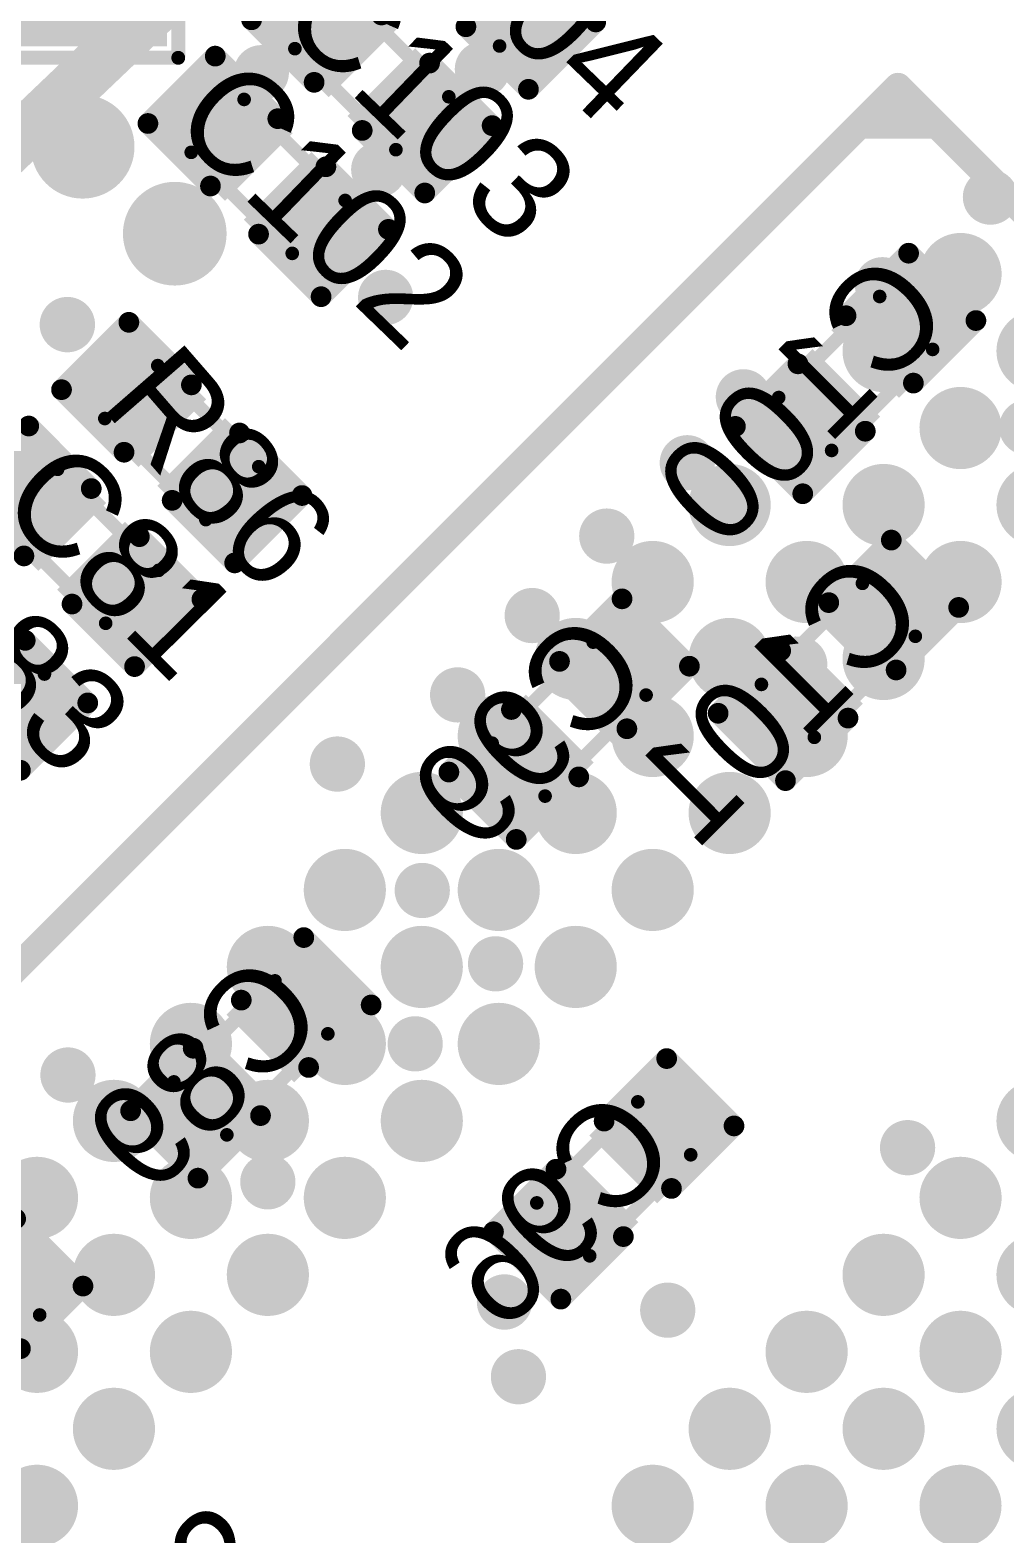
# Model space of a CAD drawing. Extents: x 722 to 1072, y 754 to 1061.
# Drawn here: x 734.93 to 742.09, y 1039.68 to 1050.73 of the extents above; entities that cross this region are included whole.
import ezdxf

# ---------------------------------------------------------------- set-up
doc = ezdxf.new("R2010")
doc.units = 0
doc.layers.get('0').update_dxf_attribs({"linetype": 'CONTINUOUS'})
for name, color, linetype in [('BOTTOMOVERLAY', 54, 'CONTINUOUS'), ('BOTTOMPASTE', 16, 'CONTINUOUS'), ('BOTTOMSOLDER', 6, 'CONTINUOUS'), ('MECHANICAL13', 56, 'CONTINUOUS'), ('MULTILAYER', 9, 'CONTINUOUS'), ('TOPOVERLAY', 2, 'CONTINUOUS'), ('TOPPASTE', 8, 'CONTINUOUS'), ('TOPSOLDER', 216, 'CONTINUOUS'), ('VIAHOLELAYER', 16, 'CONTINUOUS')]:
    doc.layers.add(name, color=color, linetype=linetype)

# ---------------------------------------------------------------- blocks, each defined once
blk = doc.blocks.new('C_0402_B_88')
at = {"layer": 'BOTTOMOVERLAY', "const_width": 0.152}
for points in [[(-0.9, 0.35), (-0.9, -0.35)], [(-0.9, 0.35), (-0.25, 0.35)], [(0.25, 0.35), (0.9, 0.35)], [(0.9, 0.35), (0.9, -0.35)], [(-0.9, -0.35), (-0.25, -0.35)], [(0.25, -0.35), (0.9, -0.35)]]:
    blk.add_lwpolyline(points, dxfattribs=at)
at = {"layer": 'BOTTOMOVERLAY', "const_width": 0.0762}
for points in [[(-0.938, 0.35, 1), (-0.862, 0.35, 1)], [(-0.938, 0.35, 1), (-0.862, 0.35, 1)], [(-0.288, 0.35, 1), (-0.212, 0.35, 1)], [(0.212, 0.35, 1), (0.288, 0.35, 1)], [(0.862, 0.35, 1), (0.938, 0.35, 1)], [(0.862, 0.35, 1), (0.938, 0.35, 1)], [(-0.938, -0.35, 1), (-0.862, -0.35, 1)], [(-0.938, -0.35, 1), (-0.862, -0.35, 1)], [(-0.288, -0.35, 1), (-0.212, -0.35, 1)], [(0.212, -0.35, 1), (0.288, -0.35, 1)], [(0.862, -0.35, 1), (0.938, -0.35, 1)], [(0.862, -0.35, 1), (0.938, -0.35, 1)]]:
    blk.add_lwpolyline(points, format="xyb", close=True, dxfattribs=at)
at = {"layer": 'BOTTOMPASTE'}
for points in [[(-0.8, 0.25), (-0.8, -0.25), (-0.2, 0.25), (-0.2, -0.25)], [(0.2, 0.25), (0.2, -0.25), (0.8, 0.25), (0.8, -0.25)]]:
    blk.add_solid(points, dxfattribs=at)
at = {"layer": 'BOTTOMSOLDER'}
for points in [[(-0.902, 0.352), (-0.902, -0.352), (-0.098, 0.352), (-0.098, -0.352)], [(0.098, 0.352), (0.098, -0.352), (0.902, 0.352), (0.902, -0.352)]]:
    blk.add_solid(points, dxfattribs=at)
at = {"layer": 'MECHANICAL13', "const_width": 0.1}
for points in [[(-0.525, 0.275), (-0.525, -0.275)], [(-0.525, 0.275), (0.525, 0.275)], [(0.525, 0.275), (0.525, -0.275)], [(-0.525, -0.275), (0.525, -0.275)]]:
    blk.add_lwpolyline(points, dxfattribs=at)
at = {"layer": 'MECHANICAL13', "const_width": 0.05}
for points in [[(-0.55, 0.275, 1), (-0.5, 0.275, 1)], [(-0.55, 0.275, 1), (-0.5, 0.275, 1)], [(0.5, 0.275, 1), (0.55, 0.275, 1)], [(0.5, 0.275, 1), (0.55, 0.275, 1)], [(-0.55, -0.275, 1), (-0.5, -0.275, 1)], [(-0.55, -0.275, 1), (-0.5, -0.275, 1)], [(0.5, -0.275, 1), (0.55, -0.275, 1)], [(0.5, -0.275, 1), (0.55, -0.275, 1)]]:
    blk.add_lwpolyline(points, format="xyb", close=True, dxfattribs=at)
blk = doc.blocks.new('C_0402_B_89')
at = {"layer": 'BOTTOMOVERLAY', "const_width": 0.152}
for points in [[(-0.25, 0.35), (-0.9, 0.35)], [(-0.9, -0.35), (-0.9, 0.35)], [(0.9, 0.35), (0.25, 0.35)], [(0.9, -0.35), (0.9, 0.35)], [(-0.25, -0.35), (-0.9, -0.35)], [(0.9, -0.35), (0.25, -0.35)]]:
    blk.add_lwpolyline(points, dxfattribs=at)
at = {"layer": 'BOTTOMOVERLAY', "const_width": 0.0762}
for points in [[(-0.938, 0.35, 1), (-0.862, 0.35, 1)], [(-0.938, 0.35, 1), (-0.862, 0.35, 1)], [(-0.288, 0.35, 1), (-0.212, 0.35, 1)], [(0.212, 0.35, 1), (0.288, 0.35, 1)], [(0.862, 0.35, 1), (0.938, 0.35, 1)], [(0.862, 0.35, 1), (0.938, 0.35, 1)], [(-0.938, -0.35, 1), (-0.862, -0.35, 1)], [(-0.938, -0.35, 1), (-0.862, -0.35, 1)], [(-0.288, -0.35, 1), (-0.212, -0.35, 1)], [(0.212, -0.35, 1), (0.288, -0.35, 1)], [(0.862, -0.35, 1), (0.938, -0.35, 1)], [(0.862, -0.35, 1), (0.938, -0.35, 1)]]:
    blk.add_lwpolyline(points, format="xyb", close=True, dxfattribs=at)
at = {"layer": 'BOTTOMPASTE'}
for points in [[(-0.8, 0.25), (-0.8, -0.25), (-0.2, 0.25), (-0.2, -0.25)], [(0.2, 0.25), (0.2, -0.25), (0.8, 0.25), (0.8, -0.25)]]:
    blk.add_solid(points, dxfattribs=at)
at = {"layer": 'BOTTOMSOLDER'}
for points in [[(-0.902, 0.352), (-0.902, -0.352), (-0.098, 0.352), (-0.098, -0.352)], [(0.098, 0.352), (0.098, -0.352), (0.902, 0.352), (0.902, -0.352)]]:
    blk.add_solid(points, dxfattribs=at)
at = {"layer": 'MECHANICAL13', "const_width": 0.1}
for points in [[(0.525, 0.275), (-0.525, 0.275)], [(-0.525, -0.275), (-0.525, 0.275)], [(0.525, -0.275), (0.525, 0.275)], [(0.525, -0.275), (-0.525, -0.275)]]:
    blk.add_lwpolyline(points, dxfattribs=at)
at = {"layer": 'MECHANICAL13', "const_width": 0.05}
for points in [[(-0.55, 0.275, 1), (-0.5, 0.275, 1)], [(-0.55, 0.275, 1), (-0.5, 0.275, 1)], [(0.5, 0.275, 1), (0.55, 0.275, 1)], [(0.5, 0.275, 1), (0.55, 0.275, 1)], [(-0.55, -0.275, 1), (-0.5, -0.275, 1)], [(-0.55, -0.275, 1), (-0.5, -0.275, 1)], [(0.5, -0.275, 1), (0.55, -0.275, 1)], [(0.5, -0.275, 1), (0.55, -0.275, 1)]]:
    blk.add_lwpolyline(points, format="xyb", close=True, dxfattribs=at)
blk = doc.blocks.new('C_0402_90')
at = {"layer": 'MECHANICAL13', "const_width": 0.1}
for points in [[(-0.525, -0.275), (-0.525, 0.275)], [(-0.525, 0.275), (0.525, 0.275)], [(0.525, -0.275), (0.525, 0.275)], [(-0.525, -0.275), (0.525, -0.275)]]:
    blk.add_lwpolyline(points, dxfattribs=at)
at = {"layer": 'MECHANICAL13', "const_width": 0.05}
for points in [[(-0.55, 0.275, 1), (-0.5, 0.275, 1)], [(-0.55, 0.275, 1), (-0.5, 0.275, 1)], [(0.5, 0.275, 1), (0.55, 0.275, 1)], [(0.5, 0.275, 1), (0.55, 0.275, 1)], [(-0.55, -0.275, 1), (-0.5, -0.275, 1)], [(-0.55, -0.275, 1), (-0.5, -0.275, 1)], [(0.5, -0.275, 1), (0.55, -0.275, 1)], [(0.5, -0.275, 1), (0.55, -0.275, 1)]]:
    blk.add_lwpolyline(points, format="xyb", close=True, dxfattribs=at)
at = {"layer": 'TOPOVERLAY', "const_width": 0.152}
for points in [[(-0.9, -0.35), (-0.9, 0.35)], [(-0.9, 0.35), (-0.25, 0.35)], [(0.25, 0.35), (0.9, 0.35)], [(0.9, -0.35), (0.9, 0.35)], [(-0.9, -0.35), (-0.25, -0.35)], [(0.25, -0.35), (0.9, -0.35)]]:
    blk.add_lwpolyline(points, dxfattribs=at)
at = {"layer": 'TOPOVERLAY', "const_width": 0.0762}
for points in [[(-0.938, 0.35, 1), (-0.862, 0.35, 1)], [(-0.938, 0.35, 1), (-0.862, 0.35, 1)], [(-0.288, 0.35, 1), (-0.212, 0.35, 1)], [(0.212, 0.35, 1), (0.288, 0.35, 1)], [(0.862, 0.35, 1), (0.938, 0.35, 1)], [(0.862, 0.35, 1), (0.938, 0.35, 1)], [(-0.938, -0.35, 1), (-0.862, -0.35, 1)], [(-0.938, -0.35, 1), (-0.862, -0.35, 1)], [(-0.288, -0.35, 1), (-0.212, -0.35, 1)], [(0.212, -0.35, 1), (0.288, -0.35, 1)], [(0.862, -0.35, 1), (0.938, -0.35, 1)], [(0.862, -0.35, 1), (0.938, -0.35, 1)]]:
    blk.add_lwpolyline(points, format="xyb", close=True, dxfattribs=at)
at = {"layer": 'TOPPASTE'}
for points in [[(-0.2, -0.25), (-0.2, 0.25), (-0.8, -0.25), (-0.8, 0.25)], [(0.8, -0.25), (0.8, 0.25), (0.2, -0.25), (0.2, 0.25)]]:
    blk.add_solid(points, dxfattribs=at)
at = {"layer": 'TOPSOLDER'}
for points in [[(-0.098, -0.352), (-0.098, 0.352), (-0.902, -0.352), (-0.902, 0.352)], [(0.902, -0.352), (0.902, 0.352), (0.098, -0.352), (0.098, 0.352)]]:
    blk.add_solid(points, dxfattribs=at)
blk = doc.blocks.new('C_0402_91')
at = {"layer": 'MECHANICAL13', "const_width": 0.1}
for points in [[(-0.525, 0.275), (0.525, 0.275)], [(-0.525, -0.275), (-0.525, 0.275)], [(0.525, -0.275), (0.525, 0.275)], [(-0.525, -0.275), (0.525, -0.275)]]:
    blk.add_lwpolyline(points, dxfattribs=at)
at = {"layer": 'MECHANICAL13', "const_width": 0.05}
for points in [[(-0.55, 0.275, 1), (-0.5, 0.275, 1)], [(-0.55, 0.275, 1), (-0.5, 0.275, 1)], [(0.5, 0.275, 1), (0.55, 0.275, 1)], [(0.5, 0.275, 1), (0.55, 0.275, 1)], [(-0.55, -0.275, 1), (-0.5, -0.275, 1)], [(-0.55, -0.275, 1), (-0.5, -0.275, 1)], [(0.5, -0.275, 1), (0.55, -0.275, 1)], [(0.5, -0.275, 1), (0.55, -0.275, 1)]]:
    blk.add_lwpolyline(points, format="xyb", close=True, dxfattribs=at)
at = {"layer": 'TOPOVERLAY', "const_width": 0.152}
for points in [[(-0.9, 0.35), (-0.25, 0.35)], [(-0.9, -0.35), (-0.9, 0.35)], [(0.25, 0.35), (0.9, 0.35)], [(0.9, -0.35), (0.9, 0.35)], [(-0.9, -0.35), (-0.25, -0.35)], [(0.25, -0.35), (0.9, -0.35)]]:
    blk.add_lwpolyline(points, dxfattribs=at)
at = {"layer": 'TOPOVERLAY', "const_width": 0.0762}
for points in [[(-0.938, 0.35, 1), (-0.862, 0.35, 1)], [(-0.938, 0.35, 1), (-0.862, 0.35, 1)], [(-0.288, 0.35, 1), (-0.212, 0.35, 1)], [(0.212, 0.35, 1), (0.288, 0.35, 1)], [(0.862, 0.35, 1), (0.938, 0.35, 1)], [(0.862, 0.35, 1), (0.938, 0.35, 1)], [(-0.938, -0.35, 1), (-0.862, -0.35, 1)], [(-0.938, -0.35, 1), (-0.862, -0.35, 1)], [(-0.288, -0.35, 1), (-0.212, -0.35, 1)], [(0.212, -0.35, 1), (0.288, -0.35, 1)], [(0.862, -0.35, 1), (0.938, -0.35, 1)], [(0.862, -0.35, 1), (0.938, -0.35, 1)]]:
    blk.add_lwpolyline(points, format="xyb", close=True, dxfattribs=at)
at = {"layer": 'TOPPASTE'}
for points in [[(-0.2, -0.25), (-0.2, 0.25), (-0.8, -0.25), (-0.8, 0.25)], [(0.8, -0.25), (0.8, 0.25), (0.2, -0.25), (0.2, 0.25)]]:
    blk.add_solid(points, dxfattribs=at)
at = {"layer": 'TOPSOLDER'}
for points in [[(-0.098, -0.352), (-0.098, 0.352), (-0.902, -0.352), (-0.902, 0.352)], [(0.902, -0.352), (0.902, 0.352), (0.098, -0.352), (0.098, 0.352)]]:
    blk.add_solid(points, dxfattribs=at)
blk = doc.blocks.new('C_0402_92')
at = {"layer": 'MECHANICAL13', "const_width": 0.1}
for points in [[(-0.525, -0.275), (-0.525, 0.275)], [(-0.525, 0.275), (0.525, 0.275)], [(0.525, -0.275), (0.525, 0.275)], [(-0.525, -0.275), (0.525, -0.275)]]:
    blk.add_lwpolyline(points, dxfattribs=at)
at = {"layer": 'MECHANICAL13', "const_width": 0.05}
for points in [[(-0.55, 0.275, 1), (-0.5, 0.275, 1)], [(-0.55, 0.275, 1), (-0.5, 0.275, 1)], [(0.5, 0.275, 1), (0.55, 0.275, 1)], [(0.5, 0.275, 1), (0.55, 0.275, 1)], [(-0.55, -0.275, 1), (-0.5, -0.275, 1)], [(-0.55, -0.275, 1), (-0.5, -0.275, 1)], [(0.5, -0.275, 1), (0.55, -0.275, 1)], [(0.5, -0.275, 1), (0.55, -0.275, 1)]]:
    blk.add_lwpolyline(points, format="xyb", close=True, dxfattribs=at)
at = {"layer": 'TOPOVERLAY', "const_width": 0.152}
for points in [[(-0.9, -0.35), (-0.9, 0.35)], [(-0.9, 0.35), (-0.25, 0.35)], [(0.25, 0.35), (0.9, 0.35)], [(0.9, -0.35), (0.9, 0.35)], [(-0.9, -0.35), (-0.25, -0.35)], [(0.25, -0.35), (0.9, -0.35)]]:
    blk.add_lwpolyline(points, dxfattribs=at)
at = {"layer": 'TOPOVERLAY', "const_width": 0.0762}
for points in [[(-0.938, 0.35, 1), (-0.862, 0.35, 1)], [(-0.938, 0.35, 1), (-0.862, 0.35, 1)], [(-0.288, 0.35, 1), (-0.212, 0.35, 1)], [(0.212, 0.35, 1), (0.288, 0.35, 1)], [(0.862, 0.35, 1), (0.938, 0.35, 1)], [(0.862, 0.35, 1), (0.938, 0.35, 1)], [(-0.938, -0.35, 1), (-0.862, -0.35, 1)], [(-0.938, -0.35, 1), (-0.862, -0.35, 1)], [(-0.288, -0.35, 1), (-0.212, -0.35, 1)], [(0.212, -0.35, 1), (0.288, -0.35, 1)], [(0.862, -0.35, 1), (0.938, -0.35, 1)], [(0.862, -0.35, 1), (0.938, -0.35, 1)]]:
    blk.add_lwpolyline(points, format="xyb", close=True, dxfattribs=at)
at = {"layer": 'TOPPASTE'}
for points in [[(-0.2, -0.25), (-0.2, 0.25), (-0.8, -0.25), (-0.8, 0.25)], [(0.8, -0.25), (0.8, 0.25), (0.2, -0.25), (0.2, 0.25)]]:
    blk.add_solid(points, dxfattribs=at)
at = {"layer": 'TOPSOLDER'}
for points in [[(-0.098, -0.352), (-0.098, 0.352), (-0.902, -0.352), (-0.902, 0.352)], [(0.902, -0.352), (0.902, 0.352), (0.098, -0.352), (0.098, 0.352)]]:
    blk.add_solid(points, dxfattribs=at)
blk = doc.blocks.new('C_0402_178')
at = {"layer": 'MECHANICAL13', "const_width": 0.1}
for points in [[(0.525, 0.275), (-0.525, 0.275)], [(-0.525, 0.275), (-0.525, -0.275)], [(0.525, 0.275), (0.525, -0.275)], [(0.525, -0.275), (-0.525, -0.275)]]:
    blk.add_lwpolyline(points, dxfattribs=at)
at = {"layer": 'MECHANICAL13', "const_width": 0.05}
for points in [[(-0.55, 0.275, 1), (-0.5, 0.275, 1)], [(-0.55, 0.275, 1), (-0.5, 0.275, 1)], [(0.5, 0.275, 1), (0.55, 0.275, 1)], [(0.5, 0.275, 1), (0.55, 0.275, 1)], [(-0.55, -0.275, 1), (-0.5, -0.275, 1)], [(-0.55, -0.275, 1), (-0.5, -0.275, 1)], [(0.5, -0.275, 1), (0.55, -0.275, 1)], [(0.5, -0.275, 1), (0.55, -0.275, 1)]]:
    blk.add_lwpolyline(points, format="xyb", close=True, dxfattribs=at)
at = {"layer": 'TOPOVERLAY', "const_width": 0.152}
for points in [[(-0.25, 0.35), (-0.9, 0.35)], [(-0.9, 0.35), (-0.9, -0.35)], [(0.9, 0.35), (0.25, 0.35)], [(0.9, 0.35), (0.9, -0.35)], [(-0.25, -0.35), (-0.9, -0.35)], [(0.9, -0.35), (0.25, -0.35)]]:
    blk.add_lwpolyline(points, dxfattribs=at)
at = {"layer": 'TOPOVERLAY', "const_width": 0.0762}
for points in [[(-0.938, 0.35, 1), (-0.862, 0.35, 1)], [(-0.938, 0.35, 1), (-0.862, 0.35, 1)], [(-0.288, 0.35, 1), (-0.212, 0.35, 1)], [(0.212, 0.35, 1), (0.288, 0.35, 1)], [(0.862, 0.35, 1), (0.938, 0.35, 1)], [(0.862, 0.35, 1), (0.938, 0.35, 1)], [(-0.938, -0.35, 1), (-0.862, -0.35, 1)], [(-0.938, -0.35, 1), (-0.862, -0.35, 1)], [(-0.288, -0.35, 1), (-0.212, -0.35, 1)], [(0.212, -0.35, 1), (0.288, -0.35, 1)], [(0.862, -0.35, 1), (0.938, -0.35, 1)], [(0.862, -0.35, 1), (0.938, -0.35, 1)]]:
    blk.add_lwpolyline(points, format="xyb", close=True, dxfattribs=at)
at = {"layer": 'TOPPASTE'}
for points in [[(-0.2, -0.25), (-0.2, 0.25), (-0.8, -0.25), (-0.8, 0.25)], [(0.8, -0.25), (0.8, 0.25), (0.2, -0.25), (0.2, 0.25)]]:
    blk.add_solid(points, dxfattribs=at)
at = {"layer": 'TOPSOLDER'}
for points in [[(-0.098, -0.352), (-0.098, 0.352), (-0.902, -0.352), (-0.902, 0.352)], [(0.902, -0.352), (0.902, 0.352), (0.098, -0.352), (0.098, 0.352)]]:
    blk.add_solid(points, dxfattribs=at)
blk = doc.blocks.new('C_0402_180')
at = {"layer": 'MECHANICAL13', "const_width": 0.1}
for points in [[(-0.525, 0.275), (0.525, 0.275)], [(-0.525, -0.275), (-0.525, 0.275)], [(0.525, -0.275), (0.525, 0.275)], [(-0.525, -0.275), (0.525, -0.275)]]:
    blk.add_lwpolyline(points, dxfattribs=at)
at = {"layer": 'MECHANICAL13', "const_width": 0.05}
for points in [[(-0.55, 0.275, 1), (-0.5, 0.275, 1)], [(-0.55, 0.275, 1), (-0.5, 0.275, 1)], [(0.5, 0.275, 1), (0.55, 0.275, 1)], [(0.5, 0.275, 1), (0.55, 0.275, 1)], [(-0.55, -0.275, 1), (-0.5, -0.275, 1)], [(-0.55, -0.275, 1), (-0.5, -0.275, 1)], [(0.5, -0.275, 1), (0.55, -0.275, 1)], [(0.5, -0.275, 1), (0.55, -0.275, 1)]]:
    blk.add_lwpolyline(points, format="xyb", close=True, dxfattribs=at)
at = {"layer": 'TOPOVERLAY', "const_width": 0.152}
for points in [[(-0.9, 0.35), (-0.25, 0.35)], [(-0.9, -0.35), (-0.9, 0.35)], [(0.25, 0.35), (0.9, 0.35)], [(0.9, -0.35), (0.9, 0.35)], [(-0.9, -0.35), (-0.25, -0.35)], [(0.25, -0.35), (0.9, -0.35)]]:
    blk.add_lwpolyline(points, dxfattribs=at)
at = {"layer": 'TOPOVERLAY', "const_width": 0.0762}
for points in [[(-0.938, 0.35, 1), (-0.862, 0.35, 1)], [(-0.938, 0.35, 1), (-0.862, 0.35, 1)], [(-0.288, 0.35, 1), (-0.212, 0.35, 1)], [(0.212, 0.35, 1), (0.288, 0.35, 1)], [(0.862, 0.35, 1), (0.938, 0.35, 1)], [(0.862, 0.35, 1), (0.938, 0.35, 1)], [(-0.938, -0.35, 1), (-0.862, -0.35, 1)], [(-0.938, -0.35, 1), (-0.862, -0.35, 1)], [(-0.288, -0.35, 1), (-0.212, -0.35, 1)], [(0.212, -0.35, 1), (0.288, -0.35, 1)], [(0.862, -0.35, 1), (0.938, -0.35, 1)], [(0.862, -0.35, 1), (0.938, -0.35, 1)]]:
    blk.add_lwpolyline(points, format="xyb", close=True, dxfattribs=at)
at = {"layer": 'TOPPASTE'}
for points in [[(-0.2, -0.25), (-0.2, 0.25), (-0.8, -0.25), (-0.8, 0.25)], [(0.8, -0.25), (0.8, 0.25), (0.2, -0.25), (0.2, 0.25)]]:
    blk.add_solid(points, dxfattribs=at)
at = {"layer": 'TOPSOLDER'}
for points in [[(-0.098, -0.352), (-0.098, 0.352), (-0.902, -0.352), (-0.902, 0.352)], [(0.902, -0.352), (0.902, 0.352), (0.098, -0.352), (0.098, 0.352)]]:
    blk.add_solid(points, dxfattribs=at)
blk = doc.blocks.new('C_0402_B_184')
at = {"layer": 'BOTTOMOVERLAY', "const_width": 0.152}
for points in [[(-0.9, 0.35), (-0.25, 0.35)], [(-0.9, 0.35), (-0.9, -0.35)], [(0.25, 0.35), (0.9, 0.35)], [(0.9, 0.35), (0.9, -0.35)], [(-0.9, -0.35), (-0.25, -0.35)], [(0.25, -0.35), (0.9, -0.35)]]:
    blk.add_lwpolyline(points, dxfattribs=at)
at = {"layer": 'BOTTOMOVERLAY', "const_width": 0.0762}
for points in [[(-0.938, 0.35, 1), (-0.862, 0.35, 1)], [(-0.938, 0.35, 1), (-0.862, 0.35, 1)], [(-0.288, 0.35, 1), (-0.212, 0.35, 1)], [(0.212, 0.35, 1), (0.288, 0.35, 1)], [(0.862, 0.35, 1), (0.938, 0.35, 1)], [(0.862, 0.35, 1), (0.938, 0.35, 1)], [(-0.938, -0.35, 1), (-0.862, -0.35, 1)], [(-0.938, -0.35, 1), (-0.862, -0.35, 1)], [(-0.288, -0.35, 1), (-0.212, -0.35, 1)], [(0.212, -0.35, 1), (0.288, -0.35, 1)], [(0.862, -0.35, 1), (0.938, -0.35, 1)], [(0.862, -0.35, 1), (0.938, -0.35, 1)]]:
    blk.add_lwpolyline(points, format="xyb", close=True, dxfattribs=at)
at = {"layer": 'BOTTOMPASTE'}
for points in [[(-0.8, 0.25), (-0.8, -0.25), (-0.2, 0.25), (-0.2, -0.25)], [(0.2, 0.25), (0.2, -0.25), (0.8, 0.25), (0.8, -0.25)]]:
    blk.add_solid(points, dxfattribs=at)
at = {"layer": 'BOTTOMSOLDER'}
for points in [[(-0.902, 0.352), (-0.902, -0.352), (-0.098, 0.352), (-0.098, -0.352)], [(0.098, 0.352), (0.098, -0.352), (0.902, 0.352), (0.902, -0.352)]]:
    blk.add_solid(points, dxfattribs=at)
at = {"layer": 'MECHANICAL13', "const_width": 0.1}
for points in [[(-0.525, 0.275), (0.525, 0.275)], [(-0.525, 0.275), (-0.525, -0.275)], [(0.525, 0.275), (0.525, -0.275)], [(-0.525, -0.275), (0.525, -0.275)]]:
    blk.add_lwpolyline(points, dxfattribs=at)
at = {"layer": 'MECHANICAL13', "const_width": 0.05}
for points in [[(-0.55, 0.275, 1), (-0.5, 0.275, 1)], [(-0.55, 0.275, 1), (-0.5, 0.275, 1)], [(0.5, 0.275, 1), (0.55, 0.275, 1)], [(0.5, 0.275, 1), (0.55, 0.275, 1)], [(-0.55, -0.275, 1), (-0.5, -0.275, 1)], [(-0.55, -0.275, 1), (-0.5, -0.275, 1)], [(0.5, -0.275, 1), (0.55, -0.275, 1)], [(0.5, -0.275, 1), (0.55, -0.275, 1)]]:
    blk.add_lwpolyline(points, format="xyb", close=True, dxfattribs=at)
blk = doc.blocks.new('C_0402_B_186')
at = {"layer": 'BOTTOMOVERLAY', "const_width": 0.152}
for points in [[(-0.25, 0.35), (-0.9, 0.35)], [(-0.9, -0.35), (-0.9, 0.35)], [(0.9, 0.35), (0.25, 0.35)], [(0.9, -0.35), (0.9, 0.35)], [(-0.25, -0.35), (-0.9, -0.35)], [(0.9, -0.35), (0.25, -0.35)]]:
    blk.add_lwpolyline(points, dxfattribs=at)
at = {"layer": 'BOTTOMOVERLAY', "const_width": 0.0762}
for points in [[(-0.938, 0.35, 1), (-0.862, 0.35, 1)], [(-0.938, 0.35, 1), (-0.862, 0.35, 1)], [(-0.288, 0.35, 1), (-0.212, 0.35, 1)], [(0.212, 0.35, 1), (0.288, 0.35, 1)], [(0.862, 0.35, 1), (0.938, 0.35, 1)], [(0.862, 0.35, 1), (0.938, 0.35, 1)], [(-0.938, -0.35, 1), (-0.862, -0.35, 1)], [(-0.938, -0.35, 1), (-0.862, -0.35, 1)], [(-0.288, -0.35, 1), (-0.212, -0.35, 1)], [(0.212, -0.35, 1), (0.288, -0.35, 1)], [(0.862, -0.35, 1), (0.938, -0.35, 1)], [(0.862, -0.35, 1), (0.938, -0.35, 1)]]:
    blk.add_lwpolyline(points, format="xyb", close=True, dxfattribs=at)
at = {"layer": 'BOTTOMPASTE'}
for points in [[(-0.8, 0.25), (-0.8, -0.25), (-0.2, 0.25), (-0.2, -0.25)], [(0.2, 0.25), (0.2, -0.25), (0.8, 0.25), (0.8, -0.25)]]:
    blk.add_solid(points, dxfattribs=at)
at = {"layer": 'BOTTOMSOLDER'}
for points in [[(-0.902, 0.352), (-0.902, -0.352), (-0.098, 0.352), (-0.098, -0.352)], [(0.098, 0.352), (0.098, -0.352), (0.902, 0.352), (0.902, -0.352)]]:
    blk.add_solid(points, dxfattribs=at)
at = {"layer": 'MECHANICAL13', "const_width": 0.1}
for points in [[(0.525, 0.275), (-0.525, 0.275)], [(-0.525, -0.275), (-0.525, 0.275)], [(0.525, -0.275), (0.525, 0.275)], [(0.525, -0.275), (-0.525, -0.275)]]:
    blk.add_lwpolyline(points, dxfattribs=at)
at = {"layer": 'MECHANICAL13', "const_width": 0.05}
for points in [[(-0.55, 0.275, 1), (-0.5, 0.275, 1)], [(-0.55, 0.275, 1), (-0.5, 0.275, 1)], [(0.5, 0.275, 1), (0.55, 0.275, 1)], [(0.5, 0.275, 1), (0.55, 0.275, 1)], [(-0.55, -0.275, 1), (-0.5, -0.275, 1)], [(-0.55, -0.275, 1), (-0.5, -0.275, 1)], [(0.5, -0.275, 1), (0.55, -0.275, 1)], [(0.5, -0.275, 1), (0.55, -0.275, 1)]]:
    blk.add_lwpolyline(points, format="xyb", close=True, dxfattribs=at)
blk = doc.blocks.new('C_0402_B_194')
at = {"layer": 'BOTTOMOVERLAY', "const_width": 0.152}
for points in [[(-0.9, 0.35), (-0.25, 0.35)], [(-0.9, 0.35), (-0.9, -0.35)], [(0.25, 0.35), (0.9, 0.35)], [(0.9, 0.35), (0.9, -0.35)], [(-0.9, -0.35), (-0.25, -0.35)], [(0.25, -0.35), (0.9, -0.35)]]:
    blk.add_lwpolyline(points, dxfattribs=at)
at = {"layer": 'BOTTOMOVERLAY', "const_width": 0.0762}
for points in [[(-0.938, 0.35, 1), (-0.862, 0.35, 1)], [(-0.938, 0.35, 1), (-0.862, 0.35, 1)], [(-0.288, 0.35, 1), (-0.212, 0.35, 1)], [(0.212, 0.35, 1), (0.288, 0.35, 1)], [(0.862, 0.35, 1), (0.938, 0.35, 1)], [(0.862, 0.35, 1), (0.938, 0.35, 1)], [(-0.938, -0.35, 1), (-0.862, -0.35, 1)], [(-0.938, -0.35, 1), (-0.862, -0.35, 1)], [(-0.288, -0.35, 1), (-0.212, -0.35, 1)], [(0.212, -0.35, 1), (0.288, -0.35, 1)], [(0.862, -0.35, 1), (0.938, -0.35, 1)], [(0.862, -0.35, 1), (0.938, -0.35, 1)]]:
    blk.add_lwpolyline(points, format="xyb", close=True, dxfattribs=at)
at = {"layer": 'BOTTOMPASTE'}
for points in [[(-0.8, 0.25), (-0.8, -0.25), (-0.2, 0.25), (-0.2, -0.25)], [(0.2, 0.25), (0.2, -0.25), (0.8, 0.25), (0.8, -0.25)]]:
    blk.add_solid(points, dxfattribs=at)
at = {"layer": 'BOTTOMSOLDER'}
for points in [[(-0.902, 0.352), (-0.902, -0.352), (-0.098, 0.352), (-0.098, -0.352)], [(0.098, 0.352), (0.098, -0.352), (0.902, 0.352), (0.902, -0.352)]]:
    blk.add_solid(points, dxfattribs=at)
at = {"layer": 'MECHANICAL13', "const_width": 0.1}
for points in [[(-0.525, 0.275), (0.525, 0.275)], [(-0.525, 0.275), (-0.525, -0.275)], [(0.525, 0.275), (0.525, -0.275)], [(-0.525, -0.275), (0.525, -0.275)]]:
    blk.add_lwpolyline(points, dxfattribs=at)
at = {"layer": 'MECHANICAL13', "const_width": 0.05}
for points in [[(-0.55, 0.275, 1), (-0.5, 0.275, 1)], [(-0.55, 0.275, 1), (-0.5, 0.275, 1)], [(0.5, 0.275, 1), (0.55, 0.275, 1)], [(0.5, 0.275, 1), (0.55, 0.275, 1)], [(-0.55, -0.275, 1), (-0.5, -0.275, 1)], [(-0.55, -0.275, 1), (-0.5, -0.275, 1)], [(0.5, -0.275, 1), (0.55, -0.275, 1)], [(0.5, -0.275, 1), (0.55, -0.275, 1)]]:
    blk.add_lwpolyline(points, format="xyb", close=True, dxfattribs=at)
blk = doc.blocks.new('C_0402_B_197')
at = {"layer": 'BOTTOMOVERLAY', "const_width": 0.152}
for points in [[(-0.9, -0.35), (-0.9, 0.35)], [(-0.25, 0.35), (-0.9, 0.35)], [(0.9, 0.35), (0.25, 0.35)], [(0.9, -0.35), (0.9, 0.35)], [(-0.25, -0.35), (-0.9, -0.35)], [(0.9, -0.35), (0.25, -0.35)]]:
    blk.add_lwpolyline(points, dxfattribs=at)
at = {"layer": 'BOTTOMOVERLAY', "const_width": 0.0762}
for points in [[(-0.938, 0.35, 1), (-0.862, 0.35, 1)], [(-0.938, 0.35, 1), (-0.862, 0.35, 1)], [(-0.288, 0.35, 1), (-0.212, 0.35, 1)], [(0.212, 0.35, 1), (0.288, 0.35, 1)], [(0.862, 0.35, 1), (0.938, 0.35, 1)], [(0.862, 0.35, 1), (0.938, 0.35, 1)], [(-0.938, -0.35, 1), (-0.862, -0.35, 1)], [(-0.938, -0.35, 1), (-0.862, -0.35, 1)], [(-0.288, -0.35, 1), (-0.212, -0.35, 1)], [(0.212, -0.35, 1), (0.288, -0.35, 1)], [(0.862, -0.35, 1), (0.938, -0.35, 1)], [(0.862, -0.35, 1), (0.938, -0.35, 1)]]:
    blk.add_lwpolyline(points, format="xyb", close=True, dxfattribs=at)
at = {"layer": 'BOTTOMPASTE'}
for points in [[(-0.8, 0.25), (-0.8, -0.25), (-0.2, 0.25), (-0.2, -0.25)], [(0.2, 0.25), (0.2, -0.25), (0.8, 0.25), (0.8, -0.25)]]:
    blk.add_solid(points, dxfattribs=at)
at = {"layer": 'BOTTOMSOLDER'}
for points in [[(-0.902, 0.352), (-0.902, -0.352), (-0.098, 0.352), (-0.098, -0.352)], [(0.098, 0.352), (0.098, -0.352), (0.902, 0.352), (0.902, -0.352)]]:
    blk.add_solid(points, dxfattribs=at)
at = {"layer": 'MECHANICAL13', "const_width": 0.1}
for points in [[(-0.525, -0.275), (-0.525, 0.275)], [(0.525, 0.275), (-0.525, 0.275)], [(0.525, -0.275), (0.525, 0.275)], [(0.525, -0.275), (-0.525, -0.275)]]:
    blk.add_lwpolyline(points, dxfattribs=at)
at = {"layer": 'MECHANICAL13', "const_width": 0.05}
for points in [[(-0.55, 0.275, 1), (-0.5, 0.275, 1)], [(-0.55, 0.275, 1), (-0.5, 0.275, 1)], [(0.5, 0.275, 1), (0.55, 0.275, 1)], [(0.5, 0.275, 1), (0.55, 0.275, 1)], [(-0.55, -0.275, 1), (-0.5, -0.275, 1)], [(-0.55, -0.275, 1), (-0.5, -0.275, 1)], [(0.5, -0.275, 1), (0.55, -0.275, 1)], [(0.5, -0.275, 1), (0.55, -0.275, 1)]]:
    blk.add_lwpolyline(points, format="xyb", close=True, dxfattribs=at)
blk = doc.blocks.new('L_0603_B_211')
at = {"layer": 'BOTTOMOVERLAY', "const_width": 0.102}
for points in [[(-1.46, 0.635), (-0.318, 0.635)], [(-1.46, 0.635), (-1.46, -0.635)], [(0.318, 0.635), (1.46, 0.635)], [(1.46, 0.635), (1.46, -0.635)], [(-1.46, -0.635), (-0.318, -0.635)], [(0.318, -0.635), (1.46, -0.635)]]:
    blk.add_lwpolyline(points, dxfattribs=at)
at = {"layer": 'BOTTOMOVERLAY', "const_width": 0.0508}
for points in [[(-1.486, 0.635, 1), (-1.435, 0.635, 1)], [(-1.486, 0.635, 1), (-1.435, 0.635, 1)], [(-0.343, 0.635, 1), (-0.292, 0.635, 1)], [(0.292, 0.635, 1), (0.343, 0.635, 1)], [(1.435, 0.635, 1), (1.486, 0.635, 1)], [(1.435, 0.635, 1), (1.486, 0.635, 1)], [(-1.486, -0.635, 1), (-1.435, -0.635, 1)], [(-1.486, -0.635, 1), (-1.435, -0.635, 1)], [(-0.343, -0.635, 1), (-0.292, -0.635, 1)], [(0.292, -0.635, 1), (0.343, -0.635, 1)], [(1.435, -0.635, 1), (1.486, -0.635, 1)], [(1.435, -0.635, 1), (1.486, -0.635, 1)]]:
    blk.add_lwpolyline(points, format="xyb", close=True, dxfattribs=at)
at = {"layer": 'BOTTOMPASTE'}
for points in [[(-1.275, -0.45), (-0.376, -0.45), (-1.275, 0.45), (-0.376, 0.45)], [(0.376, -0.45), (1.275, -0.45), (0.376, 0.45), (1.275, 0.45)]]:
    blk.add_solid(points, dxfattribs=at)
at = {"layer": 'BOTTOMSOLDER'}
for points in [[(-1.377, -0.552), (-0.274, -0.552), (-1.377, 0.552), (-0.274, 0.552)], [(0.274, -0.552), (1.377, -0.552), (0.274, 0.552), (1.377, 0.552)]]:
    blk.add_solid(points, dxfattribs=at)
blk = doc.blocks.new('R_0402_264')
at = {"layer": 'MECHANICAL13', "const_width": 0.1}
for points in [[(0.525, 0.275), (-0.525, 0.275)], [(-0.525, 0.275), (-0.525, -0.275)], [(0.525, 0.275), (0.525, -0.275)], [(0.525, -0.275), (-0.525, -0.275)]]:
    blk.add_lwpolyline(points, dxfattribs=at)
at = {"layer": 'MECHANICAL13', "const_width": 0.05}
for points in [[(-0.55, 0.275, 1), (-0.5, 0.275, 1)], [(-0.55, 0.275, 1), (-0.5, 0.275, 1)], [(0.5, 0.275, 1), (0.55, 0.275, 1)], [(0.5, 0.275, 1), (0.55, 0.275, 1)], [(-0.55, -0.275, 1), (-0.5, -0.275, 1)], [(-0.55, -0.275, 1), (-0.5, -0.275, 1)], [(0.5, -0.275, 1), (0.55, -0.275, 1)], [(0.5, -0.275, 1), (0.55, -0.275, 1)]]:
    blk.add_lwpolyline(points, format="xyb", close=True, dxfattribs=at)
at = {"layer": 'TOPOVERLAY', "const_width": 0.152}
for points in [[(-0.25, 0.35), (-0.9, 0.35)], [(-0.9, 0.35), (-0.9, -0.35)], [(0.9, 0.35), (0.25, 0.35)], [(0.9, 0.35), (0.9, -0.35)], [(-0.25, -0.35), (-0.9, -0.35)], [(0.9, -0.35), (0.25, -0.35)]]:
    blk.add_lwpolyline(points, dxfattribs=at)
at = {"layer": 'TOPOVERLAY', "const_width": 0.0762}
for points in [[(-0.938, 0.35, 1), (-0.862, 0.35, 1)], [(-0.938, 0.35, 1), (-0.862, 0.35, 1)], [(-0.288, 0.35, 1), (-0.212, 0.35, 1)], [(0.212, 0.35, 1), (0.288, 0.35, 1)], [(0.862, 0.35, 1), (0.938, 0.35, 1)], [(0.862, 0.35, 1), (0.938, 0.35, 1)], [(-0.938, -0.35, 1), (-0.862, -0.35, 1)], [(-0.938, -0.35, 1), (-0.862, -0.35, 1)], [(-0.288, -0.35, 1), (-0.212, -0.35, 1)], [(0.212, -0.35, 1), (0.288, -0.35, 1)], [(0.862, -0.35, 1), (0.938, -0.35, 1)], [(0.862, -0.35, 1), (0.938, -0.35, 1)]]:
    blk.add_lwpolyline(points, format="xyb", close=True, dxfattribs=at)
at = {"layer": 'TOPPASTE'}
for points in [[(-0.2, -0.25), (-0.2, 0.25), (-0.8, -0.25), (-0.8, 0.25)], [(0.8, -0.25), (0.8, 0.25), (0.2, -0.25), (0.2, 0.25)]]:
    blk.add_solid(points, dxfattribs=at)
at = {"layer": 'TOPSOLDER'}
for points in [[(-0.098, -0.352), (-0.098, 0.352), (-0.902, -0.352), (-0.902, 0.352)], [(0.902, -0.352), (0.902, 0.352), (0.098, -0.352), (0.098, 0.352)]]:
    blk.add_solid(points, dxfattribs=at)
blk = doc.blocks.new('FBGA96C80P9X13_283')
at = {"layer": 'TOPOVERLAY', "const_width": 0.2}
for points in [[(-4.5, 6.65), (4.5, 6.65)], [(-4.5, -6.65), (-4.5, 6.65)], [(-4.5, 6.25), (-4.1, 6.65)], [(-4.5, 6.45), (-4.3, 6.65)]]:
    blk.add_lwpolyline(points, dxfattribs=at)
at = {"layer": 'TOPOVERLAY', "const_width": 0.0999}
for points in [[(-4.55, 6.65, 1), (-4.45, 6.65, 1)], [(-4.55, 6.65, 1), (-4.45, 6.65, 1)], [(-4.35, 6.65, 1), (-4.25, 6.65, 1)], [(-4.15, 6.65, 1), (-4.05, 6.65, 1)], [(-4.55, 6.45, 1), (-4.45, 6.45, 1)], [(-4.55, 6.25, 1), (-4.45, 6.25, 1)]]:
    blk.add_lwpolyline(points, format="xyb", close=True, dxfattribs=at)
at = {"layer": 'TOPPASTE', "const_width": 0.2}
for points in [[(-3.3, 6, 1), (-3.1, 6, 1)], [(-3.3, 5.2, 1), (-3.1, 5.2, 1)], [(-2.5, 5.2, 1), (-2.3, 5.2, 1)], [(-3.3, 4.4, 1), (-3.1, 4.4, 1)], [(-2.5, 4.4, 1), (-2.3, 4.4, 1)], [(-1.7, 4.4, 1), (-1.5, 4.4, 1)], [(-3.3, 3.6, 1), (-3.1, 3.6, 1)], [(-2.5, 3.6, 1), (-2.3, 3.6, 1)], [(-1.7, 3.6, 1), (-1.5, 3.6, 1)], [(-3.3, 2.8, 1), (-3.1, 2.8, 1)], [(-2.5, 2.8, 1), (-2.3, 2.8, 1)], [(-1.7, 2.8, 1), (-1.5, 2.8, 1)], [(-3.3, 2, 1), (-3.1, 2, 1)], [(-2.5, 2, 1), (-2.3, 2, 1)], [(-1.7, 2, 1), (-1.5, 2, 1)], [(-3.3, 1.2, 1), (-3.1, 1.2, 1)], [(-2.5, 1.2, 1), (-2.3, 1.2, 1)], [(-1.7, 1.2, 1), (-1.5, 1.2, 1)], [(1.5, 1.2, 1), (1.7, 1.2, 1)], [(-3.3, 0.4, 1), (-3.1, 0.4, 1)], [(-2.5, 0.4, 1), (-2.3, 0.4, 1)], [(-1.7, 0.4, 1), (-1.5, 0.4, 1)], [(1.5, 0.4, 1), (1.7, 0.4, 1)], [(2.3, 0.4, 1), (2.5, 0.4, 1)], [(-3.3, -0.4, 1), (-3.1, -0.4, 1)], [(-2.5, -0.4, 1), (-2.3, -0.4, 1)], [(-1.7, -0.4, 1), (-1.5, -0.4, 1)], [(1.5, -0.4, 1), (1.7, -0.4, 1)], [(2.3, -0.4, 1), (2.5, -0.4, 1)], [(3.1, -0.4, 1), (3.3, -0.4, 1)], [(-3.3, -1.2, 1), (-3.1, -1.2, 1)], [(-2.5, -1.2, 1), (-2.3, -1.2, 1)], [(-1.7, -1.2, 1), (-1.5, -1.2, 1)], [(1.5, -1.2, 1), (1.7, -1.2, 1)], [(2.3, -1.2, 1), (2.5, -1.2, 1)], [(-3.3, -2, 1), (-3.1, -2, 1)], [(-2.5, -2, 1), (-2.3, -2, 1)], [(-1.7, -2, 1), (-1.5, -2, 1)], [(1.5, -2, 1), (1.7, -2, 1)], [(-3.3, -2.8, 1), (-3.1, -2.8, 1)], [(-2.5, -2.8, 1), (-2.3, -2.8, 1)], [(-1.7, -2.8, 1), (-1.5, -2.8, 1)], [(-3.3, -3.6, 1), (-3.1, -3.6, 1)], [(-2.5, -3.6, 1), (-2.3, -3.6, 1)], [(-1.7, -3.6, 1), (-1.5, -3.6, 1)], [(-2.5, -4.4, 1), (-2.3, -4.4, 1)], [(-1.7, -4.4, 1), (-1.5, -4.4, 1)], [(-1.7, -5.2, 1), (-1.5, -5.2, 1)]]:
    blk.add_lwpolyline(points, format="xyb", close=True, dxfattribs=at)
at = {"layer": 'TOPSOLDER', "const_width": 0.302}
for points in [[(-3.351, 6, 1), (-3.049, 6, 1)], [(-2.551, 6, 1), (-2.249, 6, 1)], [(-3.351, 5.2, 1), (-3.049, 5.2, 1)], [(-2.551, 5.2, 1), (-2.249, 5.2, 1)], [(-1.751, 5.2, 1), (-1.449, 5.2, 1)], [(-3.351, 4.4, 1), (-3.049, 4.4, 1)], [(-2.551, 4.4, 1), (-2.249, 4.4, 1)], [(-1.751, 4.4, 1), (-1.449, 4.4, 1)], [(-3.351, 3.6, 1), (-3.049, 3.6, 1)], [(-2.551, 3.6, 1), (-2.249, 3.6, 1)], [(-1.751, 3.6, 1), (-1.449, 3.6, 1)], [(-3.351, 2.8, 1), (-3.049, 2.8, 1)], [(-2.551, 2.8, 1), (-2.249, 2.8, 1)], [(-1.751, 2.8, 1), (-1.449, 2.8, 1)], [(-3.351, 2, 1), (-3.049, 2, 1)], [(-2.551, 2, 1), (-2.249, 2, 1)], [(-1.751, 2, 1), (-1.449, 2, 1)], [(1.449, 2, 1), (1.751, 2, 1)], [(-3.351, 1.2, 1), (-3.049, 1.2, 1)], [(-2.551, 1.2, 1), (-2.249, 1.2, 1)], [(-1.751, 1.2, 1), (-1.449, 1.2, 1)], [(1.449, 1.2, 1), (1.751, 1.2, 1)], [(2.249, 1.2, 1), (2.551, 1.2, 1)], [(-3.351, 0.4, 1), (-3.049, 0.4, 1)], [(-2.551, 0.4, 1), (-2.249, 0.4, 1)], [(-1.751, 0.4, 1), (-1.449, 0.4, 1)], [(1.449, 0.4, 1), (1.751, 0.4, 1)], [(2.249, 0.4, 1), (2.551, 0.4, 1)], [(3.049, 0.4, 1), (3.35, 0.4, 1)], [(-3.351, -0.4, 1), (-3.049, -0.4, 1)], [(-2.551, -0.4, 1), (-2.249, -0.4, 1)], [(-1.751, -0.4, 1), (-1.449, -0.4, 1)], [(1.449, -0.4, 1), (1.751, -0.4, 1)], [(2.249, -0.4, 1), (2.551, -0.4, 1)], [(3.049, -0.4, 1), (3.35, -0.4, 1)], [(-3.351, -1.2, 1), (-3.049, -1.2, 1)], [(-2.551, -1.2, 1), (-2.249, -1.2, 1)], [(-1.751, -1.2, 1), (-1.449, -1.2, 1)], [(1.449, -1.2, 1), (1.751, -1.2, 1)], [(2.249, -1.2, 1), (2.551, -1.2, 1)], [(-3.351, -2, 1), (-3.049, -2, 1)], [(-2.551, -2, 1), (-2.249, -2, 1)], [(-1.751, -2, 1), (-1.449, -2, 1)], [(1.449, -2, 1), (1.751, -2, 1)], [(-3.351, -2.8, 1), (-3.049, -2.8, 1)], [(-2.551, -2.8, 1), (-2.249, -2.8, 1)], [(-1.751, -2.8, 1), (-1.449, -2.8, 1)], [(-3.351, -3.6, 1), (-3.049, -3.6, 1)], [(-2.551, -3.6, 1), (-2.249, -3.6, 1)], [(-1.751, -3.6, 1), (-1.449, -3.6, 1)], [(-2.551, -4.4, 1), (-2.249, -4.4, 1)], [(-1.751, -4.4, 1), (-1.449, -4.4, 1)], [(-1.751, -5.2, 1), (-1.449, -5.2, 1)]]:
    blk.add_lwpolyline(points, format="xyb", close=True, dxfattribs=at)

msp = doc.modelspace()

# ---------------------------------------------------------------- linework, layer by layer
at = {"layer": 'MULTILAYER'}
for points, const_width in [([(736.527, 1050.417, 1), (736.73, 1050.417, 1)], 0.203), ([(738.152, 1050.443, 1), (738.356, 1050.443, 1)], 0.203), ([(735.125, 1049.873, 1), (735.506, 1049.873, 1)], 0.381), ([(737.39, 1049.706, 1), (737.594, 1049.706, 1)], 0.203), ([(741.886, 1049.503, 1), (742.089, 1049.503, 1)], 0.203), ([(735.802, 1049.234, 1), (736.183, 1049.234, 1)], 0.381), ([(741.092, 1048.859, 1), (741.295, 1048.859, 1)], 0.203), ([(737.441, 1048.766, 1), (737.644, 1048.766, 1)], 0.203), ([(735.101, 1048.566, 1), (735.305, 1048.566, 1)], 0.203), ([(740.07, 1048.035, 1), (740.274, 1048.035, 1)], 0.203), ([(742.153, 1047.811, 1), (742.356, 1047.811, 1)], 0.203), ([(739.658, 1047.551, 1), (739.861, 1047.551, 1)], 0.203), ([(739.066, 1047.012, 1), (739.269, 1047.012, 1)], 0.203), ([(741.151, 1046.726, 1), (741.354, 1046.726, 1)], 0.203), ([(738.518, 1046.428, 1), (738.721, 1046.428, 1)], 0.203), ([(740.484, 1046.071, 1), (740.687, 1046.071, 1)], 0.203), ([(737.97, 1045.845, 1), (738.173, 1045.845, 1)], 0.203), ([(737.086, 1045.337, 1), (737.289, 1045.337, 1)], 0.203), ([(737.71, 1044.408, 1), (737.913, 1044.408, 1)], 0.203), ([(738.249, 1043.869, 1), (738.452, 1043.869, 1)], 0.203), ([(737.658, 1043.281, 1), (737.861, 1043.281, 1)], 0.203), ([(735.106, 1043.052, 1), (735.309, 1043.052, 1)], 0.203), ([(741.277, 1042.518, 1), (741.48, 1042.518, 1)], 0.203), ([(736.575, 1042.267, 1), (736.778, 1042.267, 1)], 0.203), ([(738.314, 1041.384, 1), (738.518, 1041.384, 1)], 0.203), ([(739.514, 1041.324, 1), (739.717, 1041.324, 1)], 0.203), ([(738.417, 1040.835, 1), (738.62, 1040.835, 1)], 0.203)]:
    msp.add_lwpolyline(points, format="xyb", close=True, dxfattribs=dict(at, const_width=const_width))
at = {"layer": 'TOPOVERLAY', "const_width": 0.381}
msp.add_lwpolyline([(732.598, 1047.785), (736.635, 1051.638)], dxfattribs=at)
at = {"layer": 'VIAHOLELAYER'}
for points, const_width in [([(736.578, 1050.417, 1), (736.679, 1050.417, 1)], 0.102), ([(738.203, 1050.443, 1), (738.305, 1050.443, 1)], 0.102), ([(735.202, 1049.873, 1), (735.43, 1049.873, 1)], 0.229), ([(737.441, 1049.706, 1), (737.543, 1049.706, 1)], 0.102), ([(741.937, 1049.503, 1), (742.039, 1049.503, 1)], 0.102), ([(735.879, 1049.234, 1), (736.107, 1049.234, 1)], 0.229), ([(741.143, 1048.859, 1), (741.244, 1048.859, 1)], 0.102), ([(737.492, 1048.766, 1), (737.594, 1048.766, 1)], 0.102), ([(735.152, 1048.566, 1), (735.254, 1048.566, 1)], 0.102), ([(740.121, 1048.035, 1), (740.223, 1048.035, 1)], 0.102), ([(739.709, 1047.551, 1), (739.811, 1047.551, 1)], 0.102), ([(739.117, 1047.012, 1), (739.218, 1047.012, 1)], 0.102), ([(741.201, 1046.726, 1), (741.303, 1046.726, 1)], 0.102), ([(738.569, 1046.428, 1), (738.671, 1046.428, 1)], 0.102), ([(740.535, 1046.071, 1), (740.636, 1046.071, 1)], 0.102), ([(738.021, 1045.845, 1), (738.122, 1045.845, 1)], 0.102), ([(737.136, 1045.337, 1), (737.238, 1045.337, 1)], 0.102), ([(737.761, 1044.408, 1), (737.862, 1044.408, 1)], 0.102), ([(738.3, 1043.869, 1), (738.401, 1043.869, 1)], 0.102), ([(737.709, 1043.281, 1), (737.81, 1043.281, 1)], 0.102), ([(735.157, 1043.052, 1), (735.258, 1043.052, 1)], 0.102), ([(741.327, 1042.518, 1), (741.429, 1042.518, 1)], 0.102), ([(736.625, 1042.267, 1), (736.727, 1042.267, 1)], 0.102), ([(738.365, 1041.384, 1), (738.467, 1041.384, 1)], 0.102), ([(739.564, 1041.324, 1), (739.666, 1041.324, 1)], 0.102), ([(738.468, 1040.835, 1), (738.57, 1040.835, 1)], 0.102)]:
    msp.add_lwpolyline(points, format="xyb", close=True, dxfattribs=dict(at, const_width=const_width))

# ---------------------------------------------------------------- block references
for name, p, rotation in [('L_0603_B_211', (735.383, 1051.987), 90), ('C_0402_92', (738.203, 1051.179), 315), ('FBGA96C80P9X13_283', (739.788, 1042.432), 315), ('C_0402_91', (737.441, 1050.417), 315), ('C_0402_90', (736.679, 1049.655), 315), ('C_0402_B_88', (740.997, 1048.207), 45), ('R_0402_264', (736.044, 1047.699), 135), ('C_0402_178', (735.308, 1046.937), 135), ('C_0402_180', (734.469, 1046.175), 315), ('C_0402_B_89', (740.87, 1046.099), 225), ('C_0402_B_197', (738.891, 1045.667), 225), ('C_0402_B_186', (736.552, 1043.178), 225), ('C_0402_B_194', (739.219, 1042.289), 45), ('C_0402_B_184', (734.434, 1041.112), 45)]:
    msp.add_blockref(name, p, dxfattribs=dict(rotation=rotation))

# ---------------------------------------------------------------- texts
at = {"layer": 'BOTTOMOVERLAY', "text_generation_flag": 2}
for s, p in [('C100', (741.733, 1048.611)), ('C101', (741.556, 1046.427)), ('C99', (739.524, 1045.97)), ('C89', (737.136, 1043.455)), ('C96', (739.727, 1042.465))]:
    msp.add_text(s, height=0.762, rotation=45, dxfattribs=at).set_placement(p)
at = {"layer": 'TOPOVERLAY'}
for s, rotation, p in [('C104', 316, (737.39, 1051.685)), ('C103', 316, (736.73, 1050.796)), ('C102', 316, (735.942, 1050.034)), ('R86', 311, (735.434, 1047.976)), ('C81', 314.7, (734.672, 1047.24)), ('C83', 316, (733.859, 1046.503)), ('U2', 45, (735.891, 1038.502))]:
    msp.add_text(s, height=0.762, rotation=rotation, dxfattribs=at).set_placement(p)

doc.saveas('drawing.dxf')
